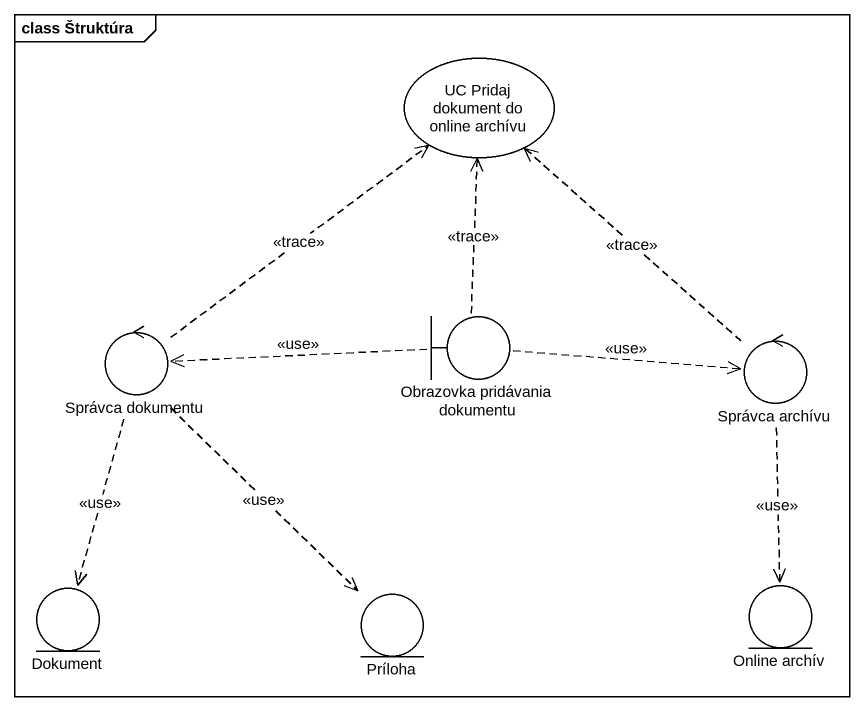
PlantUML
@startuml
mainframe class Štruktúra
usecase "UC Pridaj dokument do online archívu" as UC_Pridaj_dokument_do
boundary "Obrazovka pridávania dokumentu" as Obrazovka_pridávania
control "Správca dokumentu" as Správca_dokumentu
control "Správca archívu" as Správca_archívu
entity Dokument
entity Príloha
entity "Online archív" as Online_archív
Obrazovka_pridávania .up.> UC_Pridaj_dokument_do : <<trace>>
Obrazovka_pridávania .left.> Správca_dokumentu : <<use>>
Obrazovka_pridávania .right.> Správca_archívu : <<use>>
Správca_dokumentu .up.> UC_Pridaj_dokument_do : <<trace>>
Správca_dokumentu ..> Dokument : <<use>>
Správca_dokumentu ..> Príloha : <<use>>
Správca_archívu .up.> UC_Pridaj_dokument_do : <<trace>>
Správca_archívu ..> Online_archív : <<use>>
@enduml
